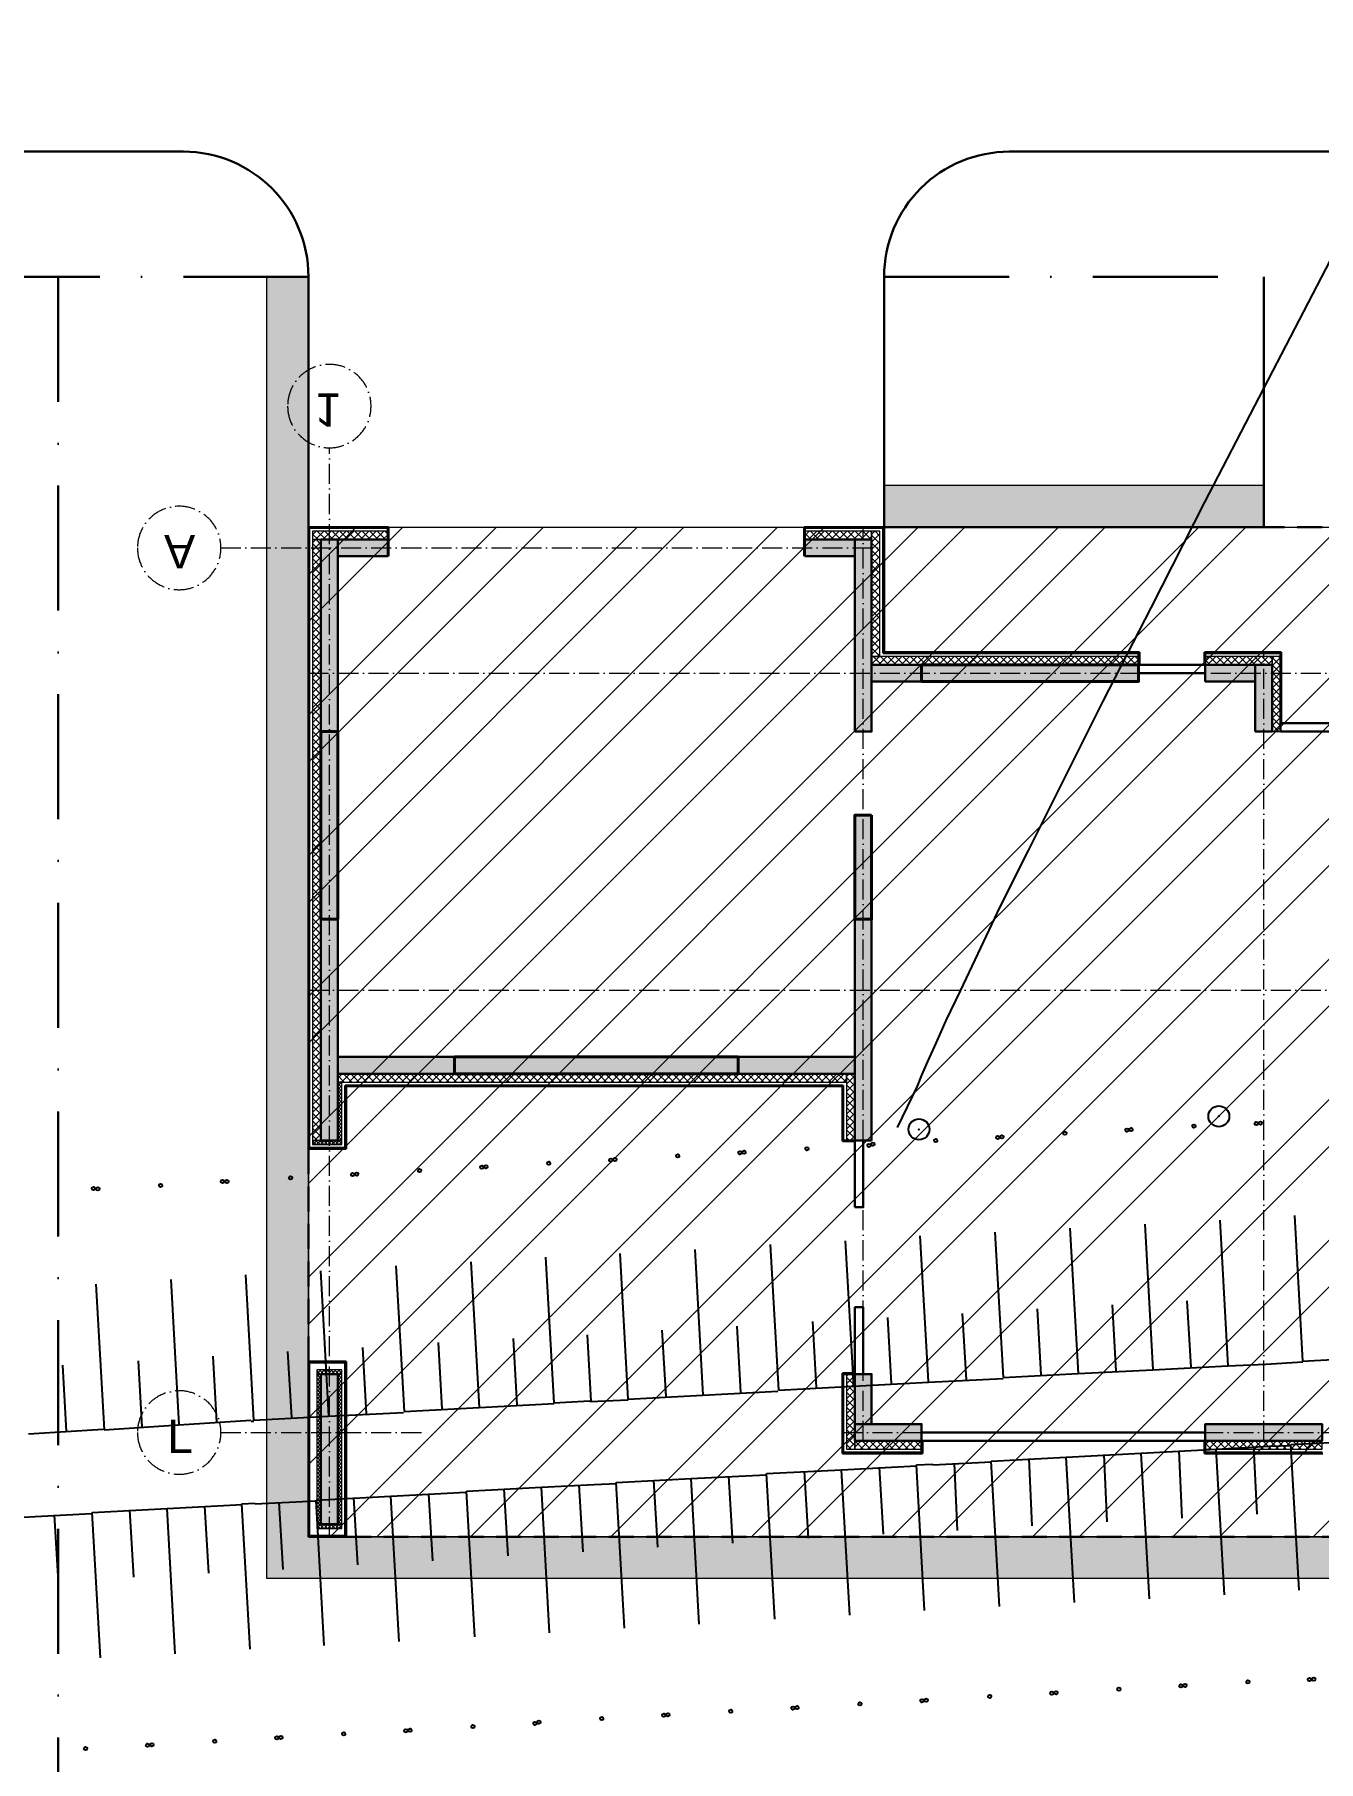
# Model space of a CAD drawing. Header units: millimetres. Extents: x 1353783 to 6492029790, y -7276956 to -512500.
# Drawn here: x 9978106 to 9981184, y -2838160 to -2834021 of the extents above; entities that cross this region are included whole.
import ezdxf

# ---------------------------------------------------------------- set-up
doc = ezdxf.new("R2010")
doc.units = ezdxf.units.MM
for name, pattern in [('( Dashed )', [0.75, 0.5, -0.25]), ('482 Границы районов', [5, 3, -1, 0, -1]), ('ACAD_ISO10W100', [18, 12, -3, 0, -3]), ('CONTI', [0]), ('осевая', [50.800000000000004, 31.75, -6.35, 6.35, -6.35])]:
    doc.linetypes.add(name, pattern=pattern)
doc.layers.get('0').update_dxf_attribs({"lineweight": 5})
for name, color, linetype, lineweight in [('!A-DIAFRAGM типовой', 142, 'Continuous', 0), ('7земля', 7, 'Continuous', 30), ('DIAFRAGM', 46, 'Continuous', 30), ('Hatch', 254, 'Continuous', 5), ('INSULATION', 81, 'Continuous', 5), ('ГП-Граница учасика ИЖС', 3, 'Continuous', 5), ('ГП-Тратуар', 3, 'Continuous', 5), ('оси', 231, 'осевая', 9)]:
    doc.layers.add(name, color=color, linetype=linetype, lineweight=lineweight)
for name, color, linetype in [('GORIZUNKNOWN', 32, 'CONTI'), ('PI_DTUNKNOWN', 250, 'CONTI'), ('SIT_LРЕЛЬЕФ', 7, 'CONTI'), ('РЕЛЬЕФ', 7, 'CONTI')]:
    doc.layers.add(name, color=color, linetype=linetype)
doc.styles.add('GOST Common', font='', dxfattribs={"height": 3})
doc.styles.get('GOST Common').set_extended_font_data('GOST Common')

# ---------------------------------------------------------------- blocks, each defined once
blk = doc.blocks.new('амвамвам')
at = {"lineweight": 30, "ltscale": 100, "true_color": 0x939598}
h = blk.add_hatch(color=252, dxfattribs=at)
h.dxf.hatch_style = 1
h.paths.add_polyline_path([(9861480.360560529, -3580391.421588315), (9861480.360560536, -3579891.421588315), (9856930.360285938, -3579891.421588315), (9856930.357679859, -3580391.421632871)], flags=17)
h.paths.add_polyline_path([(9864280.360560529, -3580391.421632899), (9864280.360560536, -3579891.421632899), (9875030.357947625, -3579891.421632893), (9875530.357947625, -3579891.421632895), (9875530.357947618, -3592491.451666214), (9875530.357947618, -3592991.451666214), (9850030.357746802, -3592991.451666212), (9849530.357746802, -3592991.45166621), (9849530.35774681, -3577391.654640958), (9850030.361011222, -3577391.65464096), (9850030.35774681, -3592491.4547002), (9875030.35794764, -3592491.45161663), (9875030.357947633, -3580391.421588307)])
at = {"color": 251, "lineweight": 15, "ltscale": 100, "true_color": 0x636466}
for points in [[(9864280.360560529, -3580391.421632899), (9864280.360560536, -3579891.421632899), (9875030.357947625, -3579891.421632893), (9875530.357947625, -3579891.421632895), (9875530.357947618, -3592491.451666214), (9875530.357947618, -3592991.451666214), (9850030.357746802, -3592991.451666212), (9849530.357746802, -3592991.45166621), (9849530.35774681, -3577391.654640958), (9850030.361011222, -3577391.65464096), (9850030.35774681, -3592491.4547002), (9875030.35794764, -3592491.45161663), (9875030.357947633, -3580391.421588307)], [(9861480.360560529, -3580391.421588315), (9861480.360560536, -3579891.421588315), (9856930.360285938, -3579891.421588315), (9856930.357679859, -3580391.421632871)]]:
    blk.add_lwpolyline(points, close=True, dxfattribs=at)
blk = doc.blocks.new('ТИП-2')
at = {"layer": '!A-DIAFRAGM типовой', "lineweight": 0, "ltscale": 100, "true_color": 0x000000}
h = blk.add_hatch(color=18, dxfattribs=at)
h.dxf.hatch_style = 1
h.paths.add_polyline_path([(10321114.28069974, -2871325.794384203), (10321314.28069974, -2871325.794339576), (10321314.2802981, -2869525.794339576), (10321114.2802981, -2869525.794384203)])
h = blk.add_hatch(color=18, dxfattribs=at)
h.dxf.hatch_style = 1
h.paths.add_polyline_path([(10327514.28055711, -2870525.800309684), (10327514.28060173, -2870725.800309684), (10328314.27932481, -2870725.800131175), (10328314.27928018, -2870525.800131175)])
h = blk.add_hatch(color=18, dxfattribs=at)
h.dxf.hatch_style = 1
h.paths.add_polyline_path([(10331714.2812801, -2870525.800449893), (10331714.28132472, -2870725.800449893), (10333114.27990833, -2870725.800137503), (10333114.2798637, -2870525.800137503)])
h = blk.add_hatch(color=18, dxfattribs=at)
h.dxf.hatch_style = 1
h.paths.add_polyline_path([(10327514.28073561, -2871325.794377865), (10327714.28073561, -2871325.794333238), (10327714.28060173, -2870725.794333238), (10327514.28060173, -2870725.794377865)])
h = blk.add_hatch(color=18, dxfattribs=at)
h.dxf.hatch_style = 1
h.paths.add_polyline_path([(10321114.28003041, -2876775.795799684), (10321314.28003041, -2876775.795755057), (10321314.2794391, -2874125.798562277), (10321114.2794391, -2874125.798606904)])
h = blk.add_hatch(color=18, dxfattribs=at)
h.dxf.hatch_style = 1
h.paths.add_polyline_path([(10327714.28037449, -2874125.798539959), (10327514.28037449, -2874125.798584586), (10327514.28096579, -2876775.794385423), (10327714.28096579, -2876775.794340796)])
h = blk.add_hatch(color=18, dxfattribs=at)
h.dxf.hatch_style = 1
h.paths.add_polyline_path([(10321314.27962602, -2874925.831572238), (10321314.27967064, -2875125.831572238), (10322714.27967064, -2875125.831259849), (10322714.27962602, -2874925.831259849)])
h = blk.add_hatch(color=18, dxfattribs=at)
h.dxf.hatch_style = 1
h.paths.add_polyline_path([(10326114.28152829, -2874925.825995184), (10326114.28157292, -2875125.825995184), (10327514.28157292, -2875125.825682795), (10327514.28152829, -2874925.825682795)])
h = blk.add_hatch(color=18, dxfattribs=at)
h.dxf.hatch_style = 1
h.paths.add_polyline_path([(10321114.27915135, -2881326.077643656), (10321314.27915135, -2881326.077599029), (10321314.27863808, -2879025.800171928), (10321114.27863808, -2879025.800216555)])
h = blk.add_hatch(color=18, dxfattribs=at)
h.dxf.hatch_style = 1
h.paths.add_polyline_path([(10327514.2807444, -2879025.799959368), (10327714.2807444, -2879025.800003995), (10327714.28023113, -2881326.058647835), (10327514.28023113, -2881326.058603208)])
h = blk.add_hatch(color=18, dxfattribs=at)
h.dxf.hatch_style = 1
h.paths.add_polyline_path([(10332314.28074961, -2879025.801131424), (10332514.28074961, -2879025.801176051), (10332514.28057111, -2879825.794317264), (10332314.28057111, -2879825.794272637)])
h = blk.add_hatch(color=18, dxfattribs=at)
h.dxf.hatch_style = 1
h.paths.add_polyline_path([(10327714.2805659, -2879825.794171644), (10327714.28061052, -2879625.794171644), (10328314.28098999, -2879625.794305526), (10328314.28094537, -2879825.794305526)])
h = blk.add_hatch(color=18, dxfattribs=at)
h.dxf.hatch_style = 1
h.paths.add_polyline_path([(10331714.28102024, -2879825.794138756), (10331714.28106486, -2879625.794138756), (10332314.28061573, -2879625.794272637), (10332314.28057111, -2879825.794272637)])
h = blk.add_hatch(color=18, dxfattribs=at)
h.dxf.hatch_style = 1
h.paths.add_polyline_path([(10321314.28051204, -2881126.057442903), (10321314.28055666, -2881326.057442903), (10321914.28006483, -2881326.057309022), (10321914.2800202, -2881126.057309022)])
h = blk.add_hatch(color=18, dxfattribs=at)
h.dxf.hatch_style = 1
h.paths.add_polyline_path([(10326914.28070969, -2881126.058737089), (10326914.28075432, -2881326.058737089), (10327514.28029807, -2881326.058603208), (10327514.28025345, -2881126.058603208)])
at = {"layer": 'Hatch', "lineweight": 40, "ltscale": 0.5, "true_color": 0x000000}
for points in [[(10326114.2815506, -2875125.831259849), (10326114.2815506, -2874925.831259849), (10322714.27970029, -2874925.831259849), (10322714.27970029, -2875125.831259849)], [(10321314.27894875, -2879025.800193593), (10321114.27894875, -2879025.800193593), (10321114.27894875, -2876775.793202593), (10321314.27894875, -2876775.793202593)], [(10327714.28061054, -2878025.796644622), (10327514.28061054, -2878025.796644622), (10327514.28061054, -2876775.794349302), (10327714.28061054, -2876775.794349302)], [(10328314.28098999, -2879825.824323271), (10328314.28098999, -2879625.824323271), (10330914.29235347, -2879625.824323271), (10330914.29235347, -2879825.824323271)]]:
    blk.add_hatch(color=18, dxfattribs=at).paths.add_polyline_path(points)
at = {"layer": 'INSULATION', "ltscale": 0.5, "true_color": 0x000000}
h = blk.add_hatch(dxfattribs=at)
h.set_pattern_fill('ANSI37', color=18, scale=9.999997768927233, angle=-90.00000000000006)
h.set_pattern_definition([(314.9999999999999, (10327382.394814, -2869475.794395359), (22.45063529377169, 22.45063529377164), []), (44.99999999999994, (10327382.394814, -2869475.794395359), (-22.45063529377164, 22.45063529377169), [])])
h.paths.add_polyline_path([(10321364.2798853, -2869475.794395359), (10321364.2798853, -2869525.794384203), (10321064.28030925, -2869525.794384203), (10321064.28030925, -2869475.794395359)])
h = blk.add_hatch(dxfattribs=at)
h.set_pattern_fill('ANSI37', color=18, scale=9.999997768927233, angle=180)
h.set_pattern_definition([(225, (10321114.2802981, -2875843.908888947), (22.45063529377165, -22.45063529377168), []), (314.9999999999999, (10321114.2802981, -2875843.908888947), (22.45063529377168, 22.45063529377165), [])])
h.paths.add_polyline_path([(10321114.2802981, -2871325.790389668), (10321064.28030925, -2871325.790389668), (10321064.28030925, -2869525.794384204), (10321114.2802981, -2869525.794384204)])
h = blk.add_hatch(dxfattribs=at)
h.set_pattern_fill('ANSI37', color=18, scale=9.999997768927233, angle=180)
h.set_pattern_definition([(225, (10321364.2798853, -2875843.90884432), (22.45063529377165, -22.45063529377168), []), (314.9999999999999, (10321364.2798853, -2875843.90884432), (22.45063529377168, 22.45063529377165), [])])
h.paths.add_polyline_path([(10321364.2798853, -2871325.790345041), (10321314.27989646, -2871325.790345041), (10321314.27989646, -2869525.794339577), (10321364.2798853, -2869525.794339577)])
h = blk.add_hatch(dxfattribs=at)
h.set_pattern_fill('ANSI37', color=18, scale=20)
h.set_pattern_definition([(45, (10327414.2815629, -2865889.519247569), (-44.90128060534577, 44.90128060534577), []), (135, (10327414.2815629, -2865889.519247569), (-44.90128060534577, -44.90128060534576), [])])
h.paths.add_polyline_path([(10327414.2815629, -2870425.794355548), (10327514.2815629, -2870425.794355548), (10327514.2815629, -2871325.789249334), (10327414.2815629, -2871325.789249334)])
h = blk.add_hatch(dxfattribs=at)
h.set_pattern_fill('ANSI37', color=18, scale=20, angle=-90.00000000000001)
h.set_pattern_definition([(315, (10332450.5196007, -2870425.794355548), (44.90128060534578, 44.90128060534576), []), (44.99999999999999, (10332450.5196007, -2870425.794355548), (-44.90128060534575, 44.90128060534578), [])])
h.paths.add_polyline_path([(10328314.27928018, -2870425.794355548), (10328314.27928018, -2870525.794355548), (10327514.28056893, -2870525.794355548), (10327514.28056893, -2870425.794355548)])
h = blk.add_hatch(dxfattribs=at)
h.set_pattern_fill('ANSI37', color=18, scale=20, angle=-90.00000000000001)
h.set_pattern_definition([(315, (10337250.52018422, -2870425.794361876), (44.90128060534578, 44.90128060534576), []), (44.99999999999999, (10337250.52018422, -2870425.794361876), (-44.90128060534575, 44.90128060534578), [])])
h.paths.add_polyline_path([(10333114.2798637, -2870425.794361876), (10333114.2798637, -2870525.794361876), (10331714.28128971, -2870525.794361876), (10331714.28128971, -2870425.794361876)])
h = blk.add_hatch(dxfattribs=at)
h.set_pattern_fill('ANSI37', color=18, scale=9.999997768927233, angle=-90.00000000000006)
h.set_pattern_definition([(314.9999999999999, (10327382.394814, -2871325.790345041), (22.45063529377169, 22.45063529377164), []), (44.99999999999994, (10327382.394814, -2871325.790345041), (-22.45063529377164, 22.45063529377169), [])])
h.paths.add_polyline_path([(10321364.2798853, -2871325.790345041), (10321364.2798853, -2871375.790333886), (10321064.28030925, -2871375.790333886), (10321064.28030925, -2871325.790345041)])
h = blk.add_hatch(dxfattribs=at)
h.set_pattern_fill('ANSI37', color=18, scale=9.999997768927233, angle=-90.00000000000006)
h.set_pattern_definition([(314.9999999999999, (10327382.39437895, -2874075.798565724), (22.45063529377169, 22.45063529377164), []), (44.99999999999994, (10327382.39437895, -2874075.798565724), (-22.45063529377164, 22.45063529377169), [])])
h.paths.add_polyline_path([(10321364.27945026, -2874075.798565724), (10321364.27945026, -2874125.798554569), (10321014.27946141, -2874125.798554569), (10321014.27946141, -2874075.798565724)])
h = blk.add_hatch(dxfattribs=at)
h.set_pattern_fill('ANSI37', color=18, scale=20)
h.set_pattern_definition([(45, (10321014.27946141, -2874889.533734227), (-44.90128060534577, 44.90128060534577), []), (135, (10321014.27946141, -2874889.533734227), (-44.90128060534577, -44.90128060534576), [])])
h.paths.add_polyline_path([(10321014.27946141, -2874125.798606904), (10321114.27946141, -2874125.798606904), (10321114.27946141, -2881326.048640783), (10321014.27946141, -2881326.048640783)])
h = blk.add_hatch(dxfattribs=at)
h.set_pattern_fill('ANSI37', color=18, scale=9.999997768927233, angle=180)
h.set_pattern_definition([(225, (10321364.27945026, -2880543.938621005), (22.45063529377165, -22.45063529377168), []), (314.9999999999999, (10321364.27945026, -2880543.938621005), (22.45063529377168, 22.45063529377165), [])])
h.paths.add_polyline_path([(10321364.27945026, -2874825.824133673), (10321314.27946142, -2874825.824133673), (10321314.27946142, -2874125.798562277), (10321364.27945026, -2874125.798562277)])
h = blk.add_hatch(dxfattribs=at)
h.set_pattern_fill('ANSI37', color=18, scale=20)
h.set_pattern_definition([(45, (10327414.28061054, -2874689.525385892), (-44.90128060534577, 44.90128060534577), []), (135, (10327414.28061054, -2874689.525385892), (-44.90128060534577, -44.90128060534576), [])])
h.paths.add_polyline_path([(10327414.28061054, -2874125.798386612), (10327514.28061054, -2874125.798386612), (10327514.28061054, -2874925.830007446), (10327414.28061054, -2874925.830007446)])
h = blk.add_hatch(dxfattribs=at)
h.set_pattern_fill('ANSI37', color=18, scale=20, angle=-90.00000000000001)
h.set_pattern_definition([(315, (10330450.52060862, -2874825.824133673), (44.90128060534578, 44.90128060534576), []), (44.99999999999999, (10330450.52060862, -2874825.824133673), (-44.90128060534575, 44.90128060534578), [])])
h.paths.add_polyline_path([(10327414.28159401, -2874825.824133673), (10327414.28159401, -2874925.824133673), (10321314.27962602, -2874925.824133673), (10321314.27962602, -2874825.824133673)])
h = blk.add_hatch(dxfattribs=at)
h.set_pattern_fill('ANSI37', color=18, scale=20, angle=179.9999999999999)
h.set_pattern_definition([(225, (10332614.28057056, -2888962.033331858), (44.90128060534573, -44.90128060534581), []), (314.9999999999999, (10332614.28057056, -2888962.033331858), (44.90128060534581, 44.90128060534572), [])])
h.paths.add_polyline_path([(10332614.28057056, -2879925.794317249), (10332514.28057056, -2879925.794317249), (10332514.28057056, -2879025.801176051), (10332614.28057056, -2879025.801176051)])
h = blk.add_hatch(dxfattribs=at)
h.set_pattern_fill('ANSI37', color=18, scale=20)
h.set_pattern_definition([(45, (10327714.28025345, -2874989.564133187), (-44.90128060534577, 44.90128060534577), []), (135, (10327714.28025345, -2874989.564133187), (-44.90128060534577, -44.90128060534576), [])])
h.paths.add_polyline_path([(10327714.28025345, -2879925.785347199), (10327814.28025345, -2879925.785347199), (10327814.28025345, -2881426.079039743), (10327714.28025345, -2881426.079039743)])
h = blk.add_hatch(dxfattribs=at)
h.set_pattern_fill('ANSI37', color=18, scale=20, angle=-90.00000000000001)
h.set_pattern_definition([(315, (10336350.53136806, -2879825.824323271), (44.90128060534578, 44.90128060534576), []), (44.99999999999999, (10336350.53136806, -2879825.824323271), (-44.90128060534575, 44.90128060534578), [])])
h.paths.add_polyline_path([(10330914.29235347, -2879825.824323271), (10330914.29235347, -2879925.824323271), (10327714.28053664, -2879925.824323271), (10327714.28053664, -2879825.824323271)])
h = blk.add_hatch(dxfattribs=at)
h.set_pattern_fill('ANSI37', color=18, scale=20, angle=-90.00000000000001)
h.set_pattern_definition([(315, (10337150.5195857, -2879825.794317264), (44.90128060534578, 44.90128060534576), []), (44.99999999999999, (10337150.5195857, -2879825.794317264), (-44.90128060534575, 44.90128060534578), [])])
h.paths.add_polyline_path([(10332514.28057083, -2879825.794317264), (10332514.28057083, -2879925.794317264), (10331714.28105371, -2879925.794317264), (10331714.28105371, -2879825.794317264)])
h = blk.add_hatch(dxfattribs=at)
h.set_pattern_fill('ANSI37', color=18, scale=20, angle=-90.00000000000001)
h.set_pattern_definition([(315, (10337150.51958543, -2879825.794317264), (44.90128060534578, 44.90128060534576), []), (44.99999999999999, (10337150.51958543, -2879825.794317264), (-44.90128060534575, 44.90128060534578), [])])
h.paths.add_polyline_path([(10332514.28057056, -2879825.794317264), (10332514.28057056, -2879925.794317264), (10331714.28105371, -2879925.794317264), (10331714.28105371, -2879825.794317264)])
h = blk.add_hatch(dxfattribs=at)
h.set_pattern_fill('ANSI37', color=18, scale=20, angle=-90.00000000000001)
h.set_pattern_definition([(315, (10324750.51957127, -2881326.077621342), (44.90128060534578, 44.90128060534576), []), (44.99999999999999, (10324750.51957127, -2881326.077621342), (-44.90128060534575, 44.90128060534578), [])])
h.paths.add_polyline_path([(10321914.28009829, -2881326.077621342), (10321914.28009829, -2881426.077621342), (10321014.27946141, -2881426.077621342), (10321014.27946141, -2881326.077621342)])
h = blk.add_hatch(dxfattribs=at)
h.set_pattern_fill('ANSI37', color=18, scale=20, angle=-90.00000000000001)
h.set_pattern_definition([(315, (10330750.51926805, -2881326.079039743), (44.90128060534578, 44.90128060534576), []), (44.99999999999999, (10330750.51926805, -2881326.079039743), (-44.90128060534575, 44.90128060534578), [])])
h.paths.add_polyline_path([(10327714.28025345, -2881326.079039743), (10327714.28025345, -2881426.079039743), (10326914.28071002, -2881426.079039743), (10326914.28071002, -2881326.079039743)])
at = {"color": 18, "linetype": 'ByBlock', "lineweight": 30, "true_color": 0x000000}
for points in [[(10328314.27928018, -2870525.794355548), (10331714.28130241, -2870525.794355548), (10331714.28130241, -2870625.800449893), (10328314.27928018, -2870625.800449893)], [(10327514.2815629, -2871325.795381329), (10327614.2815629, -2871325.795381329), (10327614.2815629, -2872125.795181153), (10327514.2815629, -2872125.795181153)], [(10327514.28071269, -2873325.798386612), (10327614.28071269, -2873325.798386612), (10327614.28071269, -2874125.798562272), (10327514.28071269, -2874125.798562272)], [(10332614.28057056, -2879025.768387593), (10333264.25908176, -2879025.768387593), (10333264.25908176, -2879125.768387593), (10332614.28057056, -2879125.768387593)], [(10330914.29235347, -2879725.797039525), (10331714.29235347, -2879725.797039525), (10331714.29235347, -2879825.824323271), (10330914.29235347, -2879825.824323271)]]:
    blk.add_lwpolyline(points, close=True, dxfattribs=at)
at = {"layer": '7земля', "color": 18, "lineweight": 30, "ltscale": 100, "true_color": 0x000000}
for p, q in [((10320964.28027582, -2871475.796514559), (10320964.2804097, -2869375.791233699)), ((10320964.2804097, -2869375.791233699), (10321414.2809006, -2869375.791233699)), ((10320974.28027646, -2871465.796514559), (10320974.28040907, -2869385.791233699)), ((10320974.28040907, -2869385.791233699), (10321404.28089996, -2869385.791233699)), ((10321404.28089996, -2869385.791233699), (10321404.28076736, -2871465.796514559)), ((10321414.2809006, -2869375.791233699), (10321414.28076672, -2871475.796514559)), ((10328324.28124144, -2870375.794355548), (10327364.28159401, -2870375.794355548)), ((10327364.28159401, -2870375.794355548), (10327364.28159401, -2871335.795381329)), ((10328314.28124144, -2870385.794355548), (10327374.28159401, -2870385.794355548)), ((10327374.28159401, -2870385.794355548), (10327374.28159401, -2871325.795381329)), ((10328314.28124144, -2870525.794355548), (10328314.28124144, -2870385.794355548)), ((10328324.28124144, -2870525.794355548), (10328324.28124144, -2870375.794355548)), ((10333124.27992577, -2870375.794361876), (10331704.28132896, -2870375.794361876)), ((10331704.28132896, -2870375.794361876), (10331704.28132896, -2870525.794361875)), ((10333114.27992577, -2870385.794361876), (10331714.28132896, -2870385.794361876)), ((10331714.28132896, -2870385.794361876), (10331714.28132896, -2870525.794361875)), ((10327364.28159401, -2871335.795381329), (10327514.27367144, -2871335.795381329)), ((10327374.28159401, -2871325.795381329), (10327514.27367144, -2871325.795381329)), ((10321414.28076672, -2871475.796514559), (10320964.28027582, -2871475.796514559)), ((10321404.28076736, -2871465.796514559), (10320974.28027646, -2871465.796514559)), ((10320964.28106804, -2881476.057353649), (10320964.28106805, -2874025.8241832)), ((10320964.28106805, -2874025.8241832), (10321414.27945026, -2874025.824160886)), ((10320974.28106804, -2881466.057353649), (10320974.28106805, -2874035.824182704)), ((10320974.28106805, -2874035.824182704), (10321404.27945026, -2874035.824161382)), ((10321404.27945026, -2874035.824161382), (10321404.27945026, -2874785.824122479)), ((10321414.27945026, -2874025.824160886), (10321414.27945026, -2874775.824122517)), ((10327364.28159401, -2874775.82414483), (10327364.21292597, -2874115.798386612)), ((10327364.21292597, -2874115.798386612), (10327514.21293713, -2874115.798386612)), ((10327374.28263445, -2874785.824144868), (10327374.21396641, -2874125.798386612)), ((10327374.21396641, -2874125.798386612), (10327514.21293713, -2874125.798386612)), ((10321404.27945026, -2874785.824122479), (10327374.28263445, -2874785.824144868)), ((10321414.27945026, -2874775.824122517), (10327364.28159401, -2874775.82414483)), ((10332614.261845, -2879125.768828188), (10332614.29885607, -2879965.794317266)), ((10332624.26184499, -2879125.768387593), (10332624.29929667, -2879975.794317266)), ((10330914.29235347, -2879825.839303969), (10330914.29235347, -2879965.809323515)), ((10330924.29235347, -2879825.839303969), (10330924.29235347, -2879975.809342574)), ((10331704.28105371, -2879975.794317264), (10331704.28105371, -2879825.794317265)), ((10331714.28105371, -2879965.794317264), (10331714.28105371, -2879825.794317265)), ((10330914.29235347, -2879965.809323515), (10327854.28034276, -2879965.803491376)), ((10327854.28034276, -2879965.803491376), (10327854.28034276, -2881465.80350904)), ((10330924.29235347, -2879975.809342574), (10327864.28034276, -2879975.803510435)), ((10327864.28034276, -2879975.803510435), (10327864.28034276, -2881475.803510435)), ((10332624.29929667, -2879975.794317266), (10331704.28105371, -2879975.794317264)), ((10332614.29885607, -2879965.794317266), (10331714.28105371, -2879965.794317264)), ((10321914.28019727, -2881126.05755519), (10321914.28013364, -2881466.057353649)), ((10321924.28019727, -2881126.057557062), (10321924.28013176, -2881476.057353649)), ((10326904.28066573, -2881475.803376555), (10326904.28073118, -2881126.058489048)), ((10326914.2806676, -2881465.803377949), (10326914.28073118, -2881126.05849092)), ((10321924.28013176, -2881476.057353649), (10320964.28106804, -2881476.057353649)), ((10321914.28013364, -2881466.057353649), (10320974.28106804, -2881466.057353649)), ((10327864.28034276, -2881475.803510435), (10326904.28066573, -2881475.803376555)), ((10327854.28034276, -2881465.80350904), (10326914.2806676, -2881465.803377949))]:
    blk.add_line(p, q, dxfattribs=at)
at = {"layer": '7земля', "color": 18, "linetype": '( Dashed )', "lineweight": 30, "ltscale": 600, "true_color": 0x000000}
for p, q in [((10321414.2809006, -2869375.791233699), (10345514.28045678, -2869375.788007024)), ((10320964.28027582, -2871475.796514559), (10320964.28106805, -2874025.8241832)), ((10327864.28034276, -2881475.824301024), (10345514.28021374, -2881475.824300958))]:
    blk.add_line(p, q, dxfattribs=at)
at = {"layer": 'DIAFRAGM', "color": 18, "ltscale": 0.5, "true_color": 0x000000}
for points in [[(10321114.28069974, -2871325.794384203), (10321314.28069974, -2871325.794339576), (10321314.2802981, -2869525.794339576), (10321114.2802981, -2869525.794384203)], [(10327514.28055711, -2870525.800309684), (10327514.28060173, -2870725.800309684), (10328314.27932481, -2870725.800131175), (10328314.27928018, -2870525.800131175)], [(10331714.2812801, -2870525.800449893), (10331714.28132472, -2870725.800449893), (10333114.27990833, -2870725.800137503), (10333114.2798637, -2870525.800137503)], [(10327514.28073561, -2871325.794377865), (10327714.28073561, -2871325.794333238), (10327714.28060173, -2870725.794333238), (10327514.28060173, -2870725.794377865)], [(10321114.28003041, -2876775.795799684), (10321314.28003041, -2876775.795755057), (10321314.2794391, -2874125.798562277), (10321114.2794391, -2874125.798606904)], [(10327714.28037449, -2874125.798539959), (10327514.28037449, -2874125.798584586), (10327514.28096579, -2876775.794385423), (10327714.28096579, -2876775.794340796)], [(10321314.27962602, -2874925.831572238), (10321314.27967064, -2875125.831572238), (10322714.27967064, -2875125.831259849), (10322714.27962602, -2874925.831259849)], [(10326114.28152829, -2874925.825995184), (10326114.28157292, -2875125.825995184), (10327514.28157292, -2875125.825682795), (10327514.28152829, -2874925.825682795)], [(10321114.27915135, -2881326.077643656), (10321314.27915135, -2881326.077599029), (10321314.27863808, -2879025.800171928), (10321114.27863808, -2879025.800216555)], [(10327514.2807444, -2879025.799959368), (10327714.2807444, -2879025.800003995), (10327714.28023113, -2881326.058647835), (10327514.28023113, -2881326.058603208)], [(10332314.28074961, -2879025.801131424), (10332514.28074961, -2879025.801176051), (10332514.28057111, -2879825.794317264), (10332314.28057111, -2879825.794272637)], [(10327714.2805659, -2879825.794171644), (10327714.28061052, -2879625.794171644), (10328314.28098999, -2879625.794305526), (10328314.28094537, -2879825.794305526)], [(10331714.28102024, -2879825.794138756), (10331714.28106486, -2879625.794138756), (10332314.28061573, -2879625.794272637), (10332314.28057111, -2879825.794272637)], [(10321314.28051204, -2881126.057442903), (10321314.28055666, -2881326.057442903), (10321914.28006483, -2881326.057309022), (10321914.2800202, -2881126.057309022)], [(10326914.28070969, -2881126.058737089), (10326914.28075432, -2881326.058737089), (10327514.28029807, -2881326.058603208), (10327514.28025345, -2881126.058603208)]]:
    blk.add_lwpolyline(points, close=True, dxfattribs=at)
at = {"layer": 'Hatch', "color": 18, "lineweight": 40, "ltscale": 0.5, "true_color": 0x000000}
for points in [[(10326114.2815506, -2875125.831259849), (10326114.2815506, -2874925.831259849), (10322714.27970029, -2874925.831259849), (10322714.27970029, -2875125.831259849)], [(10321314.27894875, -2879025.800193593), (10321114.27894875, -2879025.800193593), (10321114.27894875, -2876775.793202593), (10321314.27894875, -2876775.793202593)], [(10327714.28061054, -2878025.796644622), (10327514.28061054, -2878025.796644622), (10327514.28061054, -2876775.794349302), (10327714.28061054, -2876775.794349302)], [(10328314.28098999, -2879825.824323271), (10328314.28098999, -2879625.824323271), (10330914.29235347, -2879625.824323271), (10330914.29235347, -2879825.824323271)]]:
    blk.add_lwpolyline(points, close=True, dxfattribs=at)
at = {"layer": 'INSULATION', "color": 18, "ltscale": 0.5, "true_color": 0x000000}
for points in [[(10321364.2798853, -2869475.794395359), (10321364.2798853, -2869525.794384203), (10321064.28030925, -2869525.794384203), (10321064.28030925, -2869475.794395359)], [(10321114.2802981, -2871325.790389668), (10321064.28030925, -2871325.790389668), (10321064.28030925, -2869525.794384204), (10321114.2802981, -2869525.794384204)], [(10321364.2798853, -2871325.790345041), (10321314.27989646, -2871325.790345041), (10321314.27989646, -2869525.794339577), (10321364.2798853, -2869525.794339577)], [(10327414.2815629, -2870425.794355548), (10327514.2815629, -2870425.794355548), (10327514.2815629, -2871325.789249334), (10327414.2815629, -2871325.789249334)], [(10328314.27928018, -2870425.794355548), (10328314.27928018, -2870525.794355548), (10327514.28056893, -2870525.794355548), (10327514.28056893, -2870425.794355548)], [(10333114.2798637, -2870425.794361876), (10333114.2798637, -2870525.794361876), (10331714.28128971, -2870525.794361876), (10331714.28128971, -2870425.794361876)], [(10321364.2798853, -2871325.790345041), (10321364.2798853, -2871375.790333886), (10321064.28030925, -2871375.790333886), (10321064.28030925, -2871325.790345041)], [(10321364.27945026, -2874075.798565724), (10321364.27945026, -2874125.798554569), (10321014.27946141, -2874125.798554569), (10321014.27946141, -2874075.798565724)], [(10321014.27946141, -2874125.798606904), (10321114.27946141, -2874125.798606904), (10321114.27946141, -2881326.048640783), (10321014.27946141, -2881326.048640783)], [(10321364.27945026, -2874825.824133673), (10321314.27946142, -2874825.824133673), (10321314.27946142, -2874125.798562277), (10321364.27945026, -2874125.798562277)], [(10327414.28061054, -2874125.798386612), (10327514.28061054, -2874125.798386612), (10327514.28061054, -2874925.830007446), (10327414.28061054, -2874925.830007446)], [(10327414.28159401, -2874825.824133673), (10327414.28159401, -2874925.824133673), (10321314.27962602, -2874925.824133673), (10321314.27962602, -2874825.824133673)], [(10332614.28057056, -2879925.794317249), (10332514.28057056, -2879925.794317249), (10332514.28057056, -2879025.801176051), (10332614.28057056, -2879025.801176051)], [(10327714.28025345, -2879925.785347199), (10327814.28025345, -2879925.785347199), (10327814.28025345, -2881426.079039743), (10327714.28025345, -2881426.079039743)], [(10330914.29235347, -2879825.824323271), (10330914.29235347, -2879925.824323271), (10327714.28053664, -2879925.824323271), (10327714.28053664, -2879825.824323271)], [(10332514.28057083, -2879825.794317264), (10332514.28057083, -2879925.794317264), (10331714.28105371, -2879925.794317264), (10331714.28105371, -2879825.794317264)], [(10332514.28057056, -2879825.794317264), (10332514.28057056, -2879925.794317264), (10331714.28105371, -2879925.794317264), (10331714.28105371, -2879825.794317264)], [(10321914.28009829, -2881326.077621342), (10321914.28009829, -2881426.077621342), (10321014.27946141, -2881426.077621342), (10321014.27946141, -2881326.077621342)], [(10327714.28025345, -2881326.079039743), (10327714.28025345, -2881426.079039743), (10326914.28071002, -2881426.079039743), (10326914.28071002, -2881326.079039743)]]:
    blk.add_lwpolyline(points, close=True, dxfattribs=at)
at = {"layer": 'оси', "color": 251, "linetype": 'ACAD_ISO10W100', "lineweight": 13, "ltscale": 20, "true_color": 0x636466}
for p, q in [((10321214.27855784, -2869375.791233699), (10321214.28146976, -2882425.823073712)), ((10319914.25899982, -2870625.794361888), (10322414.28082091, -2870625.794919732)), ((10327364.28159401, -2870625.796247389), (10345814.28153783, -2870625.80036424)), ((10327614.28060475, -2870525.80028737), (10327614.28060966, -2881475.80347557)), ((10332414.28060504, -2870525.800271384), (10332414.28060928, -2879975.794317265)), ((10320964.28106805, -2875925.794361888), (10345814.28261997, -2875925.794361888)), ((10320964.28106804, -2879725.794819324), (10345814.28059313, -2879725.800364242)), ((10319914.25928302, -2881226.028686455), (10327864.28034276, -2881226.022316434))]:
    blk.add_line(p, q, dxfattribs=at)
for centre in [(10319414.25899982, -2870625.794361887), (10319414.25928302, -2881226.028686453), (10321214.28146899, -2882925.82307255)]:
    blk.add_circle(centre, 500, dxfattribs=at)
at = {"layer": 'оси', "color": 251, "linetype": 'ACAD_ISO10W100', "lineweight": 13, "ltscale": 20, "true_color": 0x636466, "char_height": 400, "width": 158.3999999999999, "attachment_point": 2, "line_spacing_factor": 1.016949152542373, "style": 'GOST Common'}
for s, insert in [('{\\fArial|b0|i0|c204|p34;Г}', (10319419.89483052, -2870379.912045029)), ('{\\fArial|b0|i0|c204|p34;А}', (10319419.89511372, -2880980.146369595)), ('{\\fArial|b0|i0|c204|p34;1}', (10321194.14962821, -2882679.940755692))]:
    blk.add_mtext(s, dxfattribs=dict(at, insert=insert))
blk = doc.blocks.new('оо')
at = {"layer": 'GORIZUNKNOWN', "color": 9, "true_color": 0xc7c8ca}
blk.add_lwpolyline([(222820.3634596913, -3431749.261817344), (222820.7434596913, -3431748.861817343), (222820.8334596913, -3431748.751817344), (222820.9534596913, -3431748.621817344), (222821.1134596913, -3431748.441817343), (222821.3134596913, -3431748.221817343), (222821.5834596913, -3431747.931817343), (222821.9234596913, -3431747.571817343), (222822.3434596913, -3431747.121817344), (222822.8734596913, -3431746.581817344), (222823.5134596913, -3431745.931817343), (222824.2734596914, -3431745.151817343), (222825.1634596914, -3431744.261817344), (222826.1634596914, -3431743.251817344), (222827.2534596913, -3431742.171817344), (222828.4034596914, -3431741.031817344), (222829.5934596913, -3431739.851817344), (222830.8034596913, -3431738.681817343)], dxfattribs=at)
at = {"layer": 'PI_DTUNKNOWN', "color": 9, "true_color": 0xc7c8ca}
for centre in [(222820.6034596913, -3431749.361817343), (222824.0734596913, -3431750.311817344)]:
    blk.add_circle(centre, 0.125, dxfattribs=at)
for p in [(222820.6034596913, -3431749.361817343), (222824.0734596913, -3431750.311817344)]:
    blk.add_point(p, dxfattribs=at)
at = {"layer": 'SIT_LРЕЛЬЕФ', "color": 9, "true_color": 0xc7c8ca}
for p, q in [((222810.6434596913, -3431748.111817343), (222810.2034596913, -3431749.801817344)), ((222811.5134596913, -3431748.331817344), (222811.0734596913, -3431750.021817344)), ((222812.3834596913, -3431748.551817344), (222811.9434596912, -3431750.241817344)), ((222813.2534596913, -3431748.781817344), (222812.8134596913, -3431750.471817343)), ((222809.9634596913, -3431748.911817344), (222809.7634596913, -3431749.681817343)), ((222814.1334596913, -3431749.001817344), (222813.6934596912, -3431750.691817343)), ((222810.8434596913, -3431749.141817343), (222810.6434596913, -3431749.911817344)), ((222815.0034596913, -3431749.231817344), (222814.5634596913, -3431750.921817344)), ((222811.7134596913, -3431749.361817343), (222811.5134596913, -3431750.131817344)), ((222815.8734596913, -3431749.451817344), (222815.4334596913, -3431751.141817343)), ((222809.3234596913, -3431749.571817343), (222810.1934596912, -3431749.791817344)), ((222812.5834596913, -3431749.581817344), (222812.3834596913, -3431750.351817344)), ((222810.2034596913, -3431749.801817344), (222811.0734596913, -3431750.021817344)), ((222813.4534596913, -3431749.811817344), (222813.2534596913, -3431750.581817344)), ((222816.7334596913, -3431749.681817343), (222816.2934596913, -3431751.371817344)), ((222811.0734596913, -3431750.021817344), (222811.9134596913, -3431750.231817344)), ((222814.3334596913, -3431750.031817344), (222814.1334596913, -3431750.801817344)), ((222817.6034596913, -3431749.911817344), (222817.1634596913, -3431751.601817344)), ((222811.9134596913, -3431750.241817344), (222811.9434596912, -3431750.251817344)), ((222811.9434596912, -3431750.241817344), (222812.8134596913, -3431750.471817343)), ((222815.2034596913, -3431750.261817344), (222815.0034596913, -3431751.031817344)), ((222818.4834596913, -3431750.131817344), (222818.0434596913, -3431751.821817343)), ((222808.8834596913, -3431750.481817344), (222809.7534596913, -3431750.711817344)), ((222812.8134596913, -3431750.471817343), (222813.6834596913, -3431750.701817344)), ((222816.0634596913, -3431750.491817344), (222815.8634596913, -3431751.261817344)), ((222819.3534596913, -3431750.361817343), (222818.9134596913, -3431752.051817344)), ((222809.1234596913, -3431751.371817344), (222809.3234596913, -3431750.591817344)), ((222809.3234596913, -3431752.391817343), (222809.7634596913, -3431750.701817344)), ((222809.7634596913, -3431750.701817344), (222810.6334596913, -3431750.931817343)), ((222813.6934596912, -3431750.691817343), (222814.5634596913, -3431750.921817344)), ((222820.2234596913, -3431750.581817344), (222819.7834596914, -3431752.271817344)), ((222810.0034596913, -3431751.591817344), (222810.2034596913, -3431750.811817344)), ((222816.9334596913, -3431750.711817344), (222816.7334596913, -3431751.481817344)), ((222821.0934596913, -3431750.811817344), (222820.6534596914, -3431752.501817344)), ((222810.1934596912, -3431752.621817344), (222810.6334596913, -3431750.931817343)), ((222810.6334596913, -3431750.931817343), (222811.5034596913, -3431751.161817344)), ((222810.8734596913, -3431751.821817343), (222811.0734596913, -3431751.041817344)), ((222814.5634596913, -3431750.921817344), (222815.4334596913, -3431751.151817343)), ((222817.8034596913, -3431750.941817343), (222817.6034596913, -3431751.711817344)), ((222821.9634596913, -3431751.041817344), (222821.5234596914, -3431752.731817344)), ((222811.0634596913, -3431752.841817344), (222811.5034596913, -3431751.151817343)), ((222811.5034596913, -3431751.151817343), (222811.6534596914, -3431751.191817343)), ((222811.6534596914, -3431751.201817344), (222812.3634596913, -3431751.391817343)), ((222811.7334596913, -3431752.051817344), (222811.9334596913, -3431751.271817344)), ((222815.4334596913, -3431751.141817343), (222815.8534596913, -3431751.251817344)), ((222815.8534596913, -3431751.261817344), (222816.2934596913, -3431751.381817344)), ((222818.6834596913, -3431751.161817344), (222818.4834596913, -3431751.931817343)), ((222822.8334596913, -3431751.271817344), (222822.3934596913, -3431752.961817344)), ((222811.9234596913, -3431753.071817343), (222812.3634596913, -3431751.381817344)), ((222812.3634596913, -3431751.381817344), (222813.2334596913, -3431751.611817343)), ((222812.6034596913, -3431752.271817344), (222812.8034596913, -3431751.491817344)), ((222816.2934596913, -3431751.371817344), (222817.1634596913, -3431751.601817344)), ((222819.5534596913, -3431751.391817343), (222819.3534596913, -3431752.161817344)), ((222823.7034596913, -3431751.501817344), (222823.2634596913, -3431753.191817343)), ((222812.7934596913, -3431753.301817344), (222813.2334596913, -3431751.611817343)), ((222813.2334596913, -3431751.611817343), (222814.1034596913, -3431751.841817344)), ((222813.4734596913, -3431752.501817344), (222813.6734596913, -3431751.721817343)), ((222817.1634596913, -3431751.601817344), (222818.0334596914, -3431751.831817344)), ((222820.4234596913, -3431751.621817344), (222820.2234596913, -3431752.391817343)), ((222824.5734596913, -3431751.721817343), (222824.1334596913, -3431753.411817344)), ((222813.6734596913, -3431753.521817344), (222814.1134596913, -3431751.831817344)), ((222814.1134596913, -3431751.831817344), (222814.9834596913, -3431752.061817344)), ((222814.3534596913, -3431752.721817343), (222814.5534596913, -3431751.941817343)), ((222818.0434596913, -3431751.821817343), (222818.9134596913, -3431752.051817344)), ((222821.2934596913, -3431751.841817344), (222821.0934596913, -3431752.611817343)), ((222814.5434596913, -3431753.751817344), (222814.9834596913, -3431752.061817344)), ((222814.9834596913, -3431752.061817344), (222815.5934596913, -3431752.221817343)), ((222818.9134596913, -3431752.051817344), (222819.7834596914, -3431752.281817344)), ((222822.1634596913, -3431752.071817343), (222821.9634596913, -3431752.841817344)), ((222815.2234596913, -3431752.951817344), (222815.4234596913, -3431752.171817344)), ((222815.4134596913, -3431753.971817343), (222815.8534596913, -3431752.281817344)), ((222815.5934596913, -3431752.221817343), (222815.8534596913, -3431752.291817344)), ((222815.8534596913, -3431752.281817344), (222816.7234596913, -3431752.511817344)), ((222819.7834596914, -3431752.281817344), (222820.6534596914, -3431752.511817344)), ((222823.0334596914, -3431752.301817344), (222822.8334596913, -3431753.071817343)), ((222816.0934596913, -3431753.171817344), (222816.2934596913, -3431752.391817343)), ((222816.2834596914, -3431754.201817344), (222816.7234596913, -3431752.511817344)), ((222816.7234596913, -3431752.511817344), (222817.5934596913, -3431752.741817344)), ((222820.6534596914, -3431752.501817344), (222821.5234596914, -3431752.731817344)), ((222816.9634596913, -3431753.401817343), (222817.1634596913, -3431752.621817344)), ((222817.1634596913, -3431754.421817344), (222817.6034596913, -3431752.731817344)), ((222817.6034596913, -3431752.731817344), (222818.4734596913, -3431752.961817344)), ((222821.5234596914, -3431752.731817344), (222822.3934596913, -3431752.961817344)), ((222817.8434596913, -3431753.621817344), (222818.0434596913, -3431752.841817344)), ((222818.0334596914, -3431754.651817343), (222818.4734596913, -3431752.961817344)), ((222818.4734596913, -3431752.961817344), (222819.3434596913, -3431753.191817343)), ((222822.3934596913, -3431752.961817344), (222823.2634596913, -3431753.191817343)), ((222818.7134596913, -3431753.851817344), (222818.9134596913, -3431753.071817343)), ((222818.9034596914, -3431754.871817344), (222819.3434596913, -3431753.181817343)), ((222819.3434596913, -3431753.181817343), (222819.5334596914, -3431753.231817344)), ((222819.5334596914, -3431753.241817344), (222820.2134596913, -3431753.421817344)), ((222819.5734596913, -3431754.081817344), (222819.7834596914, -3431753.301817344)), ((222823.2634596913, -3431753.191817343), (222823.7034596913, -3431753.311817344)), ((222823.7034596913, -3431753.311817344), (222824.1334596913, -3431753.421817344)), ((222819.7734596914, -3431755.101817344), (222820.2134596913, -3431753.411817344)), ((222820.2134596913, -3431753.411817344), (222821.0834596913, -3431753.641817343)), ((222820.4434596912, -3431754.301817344), (222820.6534596914, -3431753.521817344)), ((222824.1334596913, -3431753.411817344), (222825.0034596913, -3431753.641817343)), ((222820.6434596913, -3431755.331817344), (222821.0834596913, -3431753.641817343)), ((222821.0834596913, -3431753.641817343), (222821.9534596913, -3431753.871817344)), ((222821.3134596913, -3431754.531817344), (222821.5234596914, -3431753.751817344)), ((222821.5134596913, -3431755.561817344), (222821.9534596913, -3431753.871817344)), ((222821.9534596913, -3431753.871817344), (222822.8234596913, -3431754.101817344)), ((222822.1834596913, -3431754.761817344), (222822.3934596913, -3431753.981817344)), ((222822.3834596913, -3431755.791817344), (222822.8234596913, -3431754.101817344)), ((222822.8234596913, -3431754.101817344), (222823.4434596912, -3431754.261817344)), ((222823.0534596913, -3431754.991817344), (222823.2634596913, -3431754.211817344)), ((222823.2534596913, -3431756.011817344), (222823.6934596912, -3431754.321817343)), ((222823.4434596912, -3431754.261817344), (222823.6934596912, -3431754.331817344)), ((222823.6934596912, -3431754.321817343), (222824.5634596913, -3431754.551817344))]:
    blk.add_line(p, q, dxfattribs=at)
for centre in [(222810.9634596913, -3431747.011817344), (222811.0134596913, -3431747.031817344), (222811.7434596913, -3431747.221817343), (222812.4634596913, -3431747.401817343), (222812.5134596913, -3431747.421817344), (222813.2534596913, -3431747.611817343), (222813.9734596913, -3431747.801817344), (222814.0234596914, -3431747.811817344), (222814.7534596913, -3431748.001817344), (222815.4734596913, -3431748.191817343), (222815.5234596914, -3431748.201817344), (222816.2534596913, -3431748.391817343), (222816.9734596913, -3431748.581817344), (222817.0234596914, -3431748.591817344), (222817.7534596913, -3431748.781817344), (222818.4734596913, -3431748.971817343), (222818.5234596914, -3431748.981817344), (222819.2534596913, -3431749.171817344), (222819.9734596913, -3431749.361817343), (222820.0234596914, -3431749.361817343), (222820.7534596913, -3431749.551817344), (222821.4734596913, -3431749.741817344), (222821.5234596914, -3431749.751817344), (222822.2534596913, -3431749.941817343), (222822.9734596913, -3431750.131817344), (222823.0234596914, -3431750.141817343), (222823.7534596913, -3431750.331817344), (222824.4734596913, -3431750.531817344), (222824.5234596914, -3431750.541817344), (222808.8234596913, -3431753.371817344), (222809.5434596913, -3431753.561817344), (222809.5934596913, -3431753.571817343), (222810.3234596913, -3431753.761817344), (222811.0434596913, -3431753.951817344), (222811.0934596913, -3431753.961817344), (222811.8234596913, -3431754.151817343), (222812.5434596913, -3431754.341817344), (222812.5934596913, -3431754.351817344), (222813.3234596913, -3431754.541817344), (222814.0434596913, -3431754.731817344), (222814.0934596913, -3431754.731817344), (222814.8234596913, -3431754.921817344), (222815.5434596913, -3431755.111817343), (222815.5934596913, -3431755.121817344), (222816.3234596913, -3431755.311817344), (222817.0434596913, -3431755.501817344), (222817.0934596913, -3431755.511817344), (222817.8234596913, -3431755.701817344), (222818.5434596913, -3431755.891817343), (222818.5934596913, -3431755.901817343), (222819.3334596913, -3431756.091817344), (222820.0534596913, -3431756.281817344), (222820.1034596913, -3431756.291817344), (222820.8334596913, -3431756.481817344), (222821.5534596913, -3431756.671817344), (222821.6034596913, -3431756.681817343), (222822.3334596913, -3431756.871817344), (222823.0434596913, -3431757.071817343), (222823.0934596913, -3431757.081817344)]:
    blk.add_circle(centre, 0.02, dxfattribs=at)

msp = doc.modelspace()

# ---------------------------------------------------------------- hatches: boundary and pattern name
at = {"layer": 'ГП-Граница учасика ИЖС', "true_color": 0xffd1a3}
h = msp.add_hatch(dxfattribs=at)
h.set_pattern_fill('ANSI32', color=41, scale=25)
h.set_pattern_definition([(45, (316897.598456759, -5419.869761273731), (-168.3798022700466, 168.3798022700466), []), (45, (317009.8517067581, -5419.869761273731), (-168.3798022700466, 168.3798022700466), [])])
h.paths.add_polyline_path([(9978763.413897209, -2835201.565368967), (9983761.323024847, -2835201.565460921), (9983760.368140722, -2837621.571971604), (9978762.459013084, -2837621.57187965)])

# ---------------------------------------------------------------- linework, layer by layer
at = {"layer": 'ГП-Граница учасика ИЖС', "color": 251, "lineweight": 30, "ltscale": 100}
for points in [[(9978762.364632895, -2835201.61247615), (9978762.36474833, -2834601.659086678, 0.414213562373095), (9978462.364806054, -2834301.659028955), (9977862.364535222, -2834301.658913509, 0.414213562373095), (9977562.364477498, -2834601.658855786), (9977562.364362061, -2835201.612245258)], [(9988582.36450711, -2835201.66097614), (9988582.364622556, -2834601.660976144, 0.414213562373095), (9988282.36468028, -2834301.66091842), (9980442.364660997, -2834301.659409926, 0.414213562373095), (9980142.364603274, -2834601.659352204), (9980142.364487827, -2835201.659352201)]]:
    msp.add_lwpolyline(points, format="xyb", dxfattribs=at)
at = {"layer": 'ГП-Граница учасика ИЖС', "color": 94, "linetype": '482 Границы районов', "lineweight": 30, "ltscale": 100}
for points in [[(9977562.364477498, -2834601.658855786), (9978162.364612913, -2834601.658971232), (9978162.363785552, -2838901.658971237), (9971962.363785548, -2838901.657778296), (9971962.364612913, -2834601.657778291), (9974712.364567636, -2834601.658307418)], [(9978762.36474833, -2834601.659086678), (9978162.364612913, -2834601.658971232), (9978162.363785552, -2838901.658971237), (9984362.363785552, -2838901.660164178), (9984362.364612916, -2834601.660164173), (9981612.364658194, -2834601.659635046)], [(9980142.364603274, -2834601.659352202), (9981052.364658194, -2834601.659527294)]]:
    msp.add_lwpolyline(points, dxfattribs=at)
at = {"layer": 'ГП-Граница учасика ИЖС', "color": 251, "lineweight": 30, "ltscale": 100}
msp.add_lwpolyline([(9981052.364658194, -2834601.659527294), (9981052.364542745, -2835201.659527298), (9980142.364487827, -2835201.663510318)], dxfattribs=at)
at = {"layer": 'ГП-Граница учасика ИЖС', "color": 41, "true_color": 0xffd1a3}
msp.add_lwpolyline([(9978763.411715653, -2835201.565369653), (9983761.32084329, -2835201.565461607), (9983760.365959166, -2837621.57197229), (9978762.456831528, -2837621.571880335)], close=True, dxfattribs=at)

# ---------------------------------------------------------------- block references
at = {"color": 1, "lineweight": 30, "xscale": 0.1999999999999998, "yscale": 0.1999999999999998, "zscale": 0.1999999999999998, "rotation": 359.9999889757423}
msp.add_blockref('амвамвам', (8008756.432392774, -2119122.94911043), dxfattribs=at)
at = {"layer": 'ГП-Тратуар', "color": 3, "lineweight": 30, "xscale": -0.1999999999999998, "yscale": 0.2, "zscale": 0.2, "rotation": 179.9999889757423}
msp.add_blockref('ТИП-2', (7914569.397013251, -3411496.380174194), dxfattribs=at)
at = {"layer": 'РЕЛЬЕФ', "color": 240, "lineweight": 30, "true_color": 0xed1f24, "xscale": 200.0000000000001, "yscale": 200.0000000000001, "zscale": 200.0000000000001, "rotation": 17.80578495452471}
msp.add_blockref('оо', (-242329120.9759156, 637008728.1453253), dxfattribs=at)

doc.saveas('drawing.dxf')
